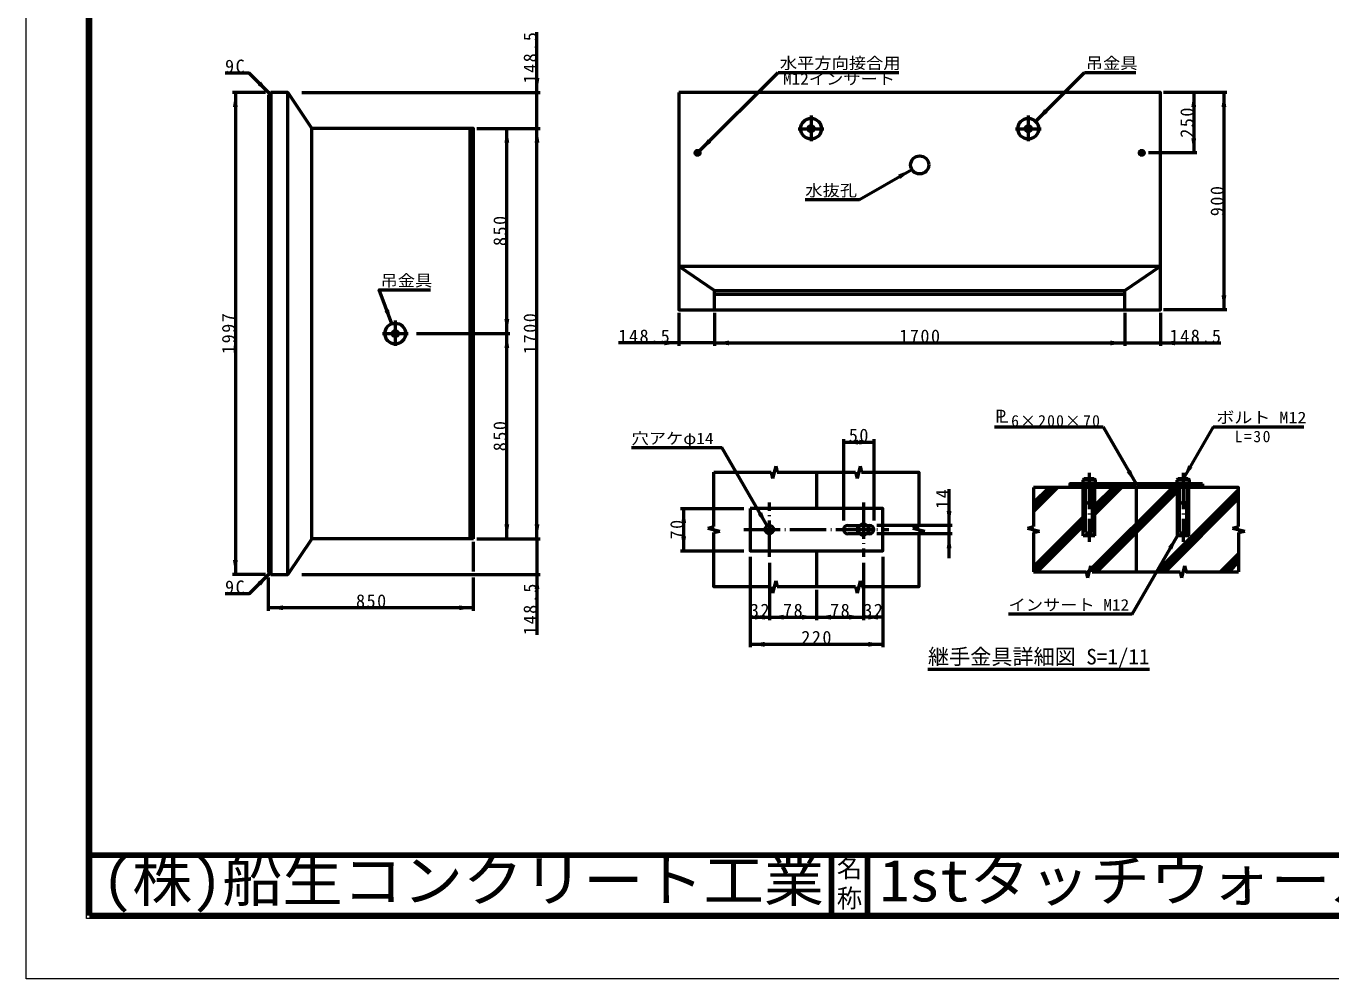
# Model space of a CAD drawing. Units: millimetres, scale not verified, with parts at other scales. Extents: x -2102 to 2102, y -1485 to 1485.
# Drawn here: x -2102 to 61, y -1485 to 94 of the extents above; entities that cross this region are included whole.
import ezdxf
from ezdxf.enums import TextEntityAlignment as Align

# ---------------------------------------------------------------- set-up
doc = ezdxf.new("R2010")
doc.units = ezdxf.units.MM
doc.header["$LTSCALE"] = 5
doc.linetypes.add('DASHED', pattern=[7.5, 6, -1.5])
doc.linetypes.add('LONG_DASHED_DOTTED', pattern=[15.25, 12, -1.5, 0.25, -1.5])
doc.layers.add('0-0_V-nasSTD', color=7, linetype='Continuous', lineweight=50)
doc.layers.add('0-1_0', color=7, linetype='Continuous', lineweight=100)
doc.styles.add('ＭＳ ゴシック', font='')
doc.styles.get('ＭＳ ゴシック').set_extended_font_data('MS Gothic')

msp = doc.modelspace()

# ---------------------------------------------------------------- linework, layer by layer
at = {"layer": '0-0_V-nasSTD', "lineweight": 100}
for p, q in [((-1997.5, 1380), (-1997.5, -1380)), ((-767.5, -1280), (-767.5, -1380)), ((-707.5, -1280), (-707.5, -1380)), ((-1997.5, -1380), (1997.5, -1380))]:
    msp.add_line(p, q, dxfattribs=at)
at = {"layer": '0-0_V-nasSTD'}
for p, q in [((-1255.556, -16.283), (-1255.556, 83.717)), ((-986.669, -113.596), (-855.958, 17.114)), ((-855.958, 17.114), (-655.958, 17.114)), ((-428.994, -64.121), (-347.758, 17.114)), ((-347.758, 17.114), (-262.758, 17.114)), ((-1705.556, -16.283), (-1760.556, -16.283)), ((-1755.556, -16.283), (-1755.556, -815.083)), ((-1696.956, -16.283), (-1700.556, -19.883)), ((-1700.556, -19.883), (-1700.556, -811.483)), ((-1696.956, -16.283), (-1696.956, -815.083)), ((-1668.556, -16.283), (-1628.556, -75.683)), ((-1645.556, -16.283), (-1250.556, -16.283)), ((-1255.556, -75.683), (-1255.556, -16.283)), ((-111.756, -16.283), (-216.756, -16.283)), ((-166.756, -16.283), (-166.756, -116.283)), ((-116.756, -16.283), (-116.756, -376.283)), ((-1366.556, -755.683), (-1366.556, -75.683)), ((-1355.556, -75.683), (-1250.556, -75.683)), ((-1305.556, -415.683), (-1305.556, -75.683)), ((-1255.556, -755.683), (-1255.556, -75.683)), ((-161.756, -116.283), (-241.756, -116.283)), ((-720.749, -193.783), (-634.146, -143.783)), ((-810.749, -193.783), (-720.749, -193.783)), ((-1020.556, -304.283), (-221.756, -304.283)), ((-1020.556, -304.283), (-961.156, -344.283)), ((-281.156, -344.283), (-221.756, -304.283)), ((-961.156, -344.283), (-281.156, -344.283)), ((-961.156, -376.283), (-961.156, -344.283)), ((-281.156, -376.283), (-281.156, -344.283)), ((-961.156, -350.283), (-281.156, -350.283)), ((-1020.556, -381.283), (-1020.556, -436.283)), ((-961.156, -381.283), (-961.156, -436.283)), ((-281.156, -381.283), (-281.156, -436.283)), ((-221.756, -381.283), (-221.756, -436.283)), ((-111.756, -376.283), (-216.756, -376.283)), ((-1455.556, -415.683), (-1300.556, -415.683)), ((-1305.556, -755.683), (-1305.556, -415.683)), ((-1020.556, -431.283), (-1120.556, -431.283)), ((-961.156, -431.283), (-1020.556, -431.283)), ((-221.756, -431.283), (-121.756, -431.283)), ((-496.999, -570.015), (-316.999, -570.015)), ((-316.999, -570.015), (-262.381, -664.618)), ((-134.381, -570.015), (-184.381, -656.618)), ((-134.381, -570.015), (15.619, -570.015)), ((-1098.881, -604.652), (-948.881, -604.652)), ((-873.881, -734.555), (-948.881, -604.652)), ((-747.381, -590.618), (-747.381, -725.618)), ((-747.381, -595.618), (-697.381, -595.618)), ((-697.381, -590.618), (-697.381, -725.618)), ((-962.381, -645.618), (-867.381, -645.618)), ((-962.381, -735.618), (-962.381, -645.618)), ((-867.381, -645.618), (-864.881, -655.618)), ((-859.881, -635.618), (-864.881, -655.618)), ((-859.881, -635.618), (-857.381, -645.618)), ((-857.381, -645.618), (-727.381, -645.618)), ((-792.381, -645.618), (-792.381, -705.618)), ((-727.381, -645.618), (-724.881, -655.618)), ((-719.881, -635.618), (-724.881, -655.618)), ((-719.881, -635.618), (-717.381, -645.618)), ((-371.321, -670.618), (-365.321, -664.618)), ((-364.25, -670.618), (-358.25, -664.618)), ((-357.179, -670.618), (-351.179, -664.618)), ((-348.881, -656.618), (-350.881, -658.618)), ((-329.881, -658.618), (-350.881, -658.618)), ((-350.108, -670.618), (-346.381, -666.89)), ((-331.881, -656.618), (-348.881, -656.618)), ((-346.381, -694.618), (-346.381, -664.618)), ((-329.966, -664.618), (-334.381, -669.032)), ((-334.381, -664.618), (-334.381, -694.618)), ((-331.881, -656.618), (-329.881, -658.618)), ((-328.895, -670.618), (-322.895, -664.618)), ((-321.824, -670.618), (-315.824, -664.618)), ((-314.753, -670.618), (-308.753, -664.618)), ((-307.682, -670.618), (-301.682, -664.618)), ((-300.611, -670.618), (-294.611, -664.618)), ((-293.54, -670.618), (-287.54, -664.618)), ((-286.469, -670.618), (-280.469, -664.618)), ((-279.397, -670.618), (-273.397, -664.618)), ((-272.326, -670.618), (-266.326, -664.618)), ((-265.255, -670.618), (-262.381, -667.743)), ((-259.255, -664.618), (-262.381, -667.743)), ((-258.184, -670.618), (-252.184, -664.618)), ((-251.113, -670.618), (-245.113, -664.618)), ((-244.042, -670.618), (-238.042, -664.618)), ((-236.971, -670.618), (-230.971, -664.618)), ((-229.9, -670.618), (-223.9, -664.618)), ((-222.829, -670.618), (-216.829, -664.618)), ((-215.758, -670.618), (-209.758, -664.618)), ((-208.687, -670.618), (-202.687, -664.618)), ((-201.616, -670.618), (-195.616, -664.618)), ((-192.881, -656.618), (-194.881, -658.618)), ((-173.881, -658.618), (-194.881, -658.618)), ((-194.545, -670.618), (-190.381, -666.454)), ((-175.881, -656.618), (-192.881, -656.618)), ((-190.381, -694.618), (-190.381, -664.618)), ((-174.402, -664.618), (-178.381, -668.596)), ((-178.381, -664.618), (-178.381, -694.618)), ((-175.881, -656.618), (-173.881, -658.618)), ((-173.331, -670.618), (-167.331, -664.618)), ((-166.26, -670.618), (-160.26, -664.618)), ((-159.189, -670.618), (-153.189, -664.618)), ((-152.381, -664.618), (-152.381, -670.618)), ((-572.381, -733.618), (-572.381, -673.618)), ((-432.381, -670.618), (-432.381, -735.618)), ((-406.677, -670.618), (-432.381, -696.322)), ((-399.606, -670.618), (-432.381, -703.393)), ((-392.535, -670.618), (-432.381, -710.464)), ((-349.881, -750.618), (-349.881, -670.618)), ((-201.616, -670.618), (-336.628, -805.63)), ((-194.545, -670.618), (-334.545, -810.618)), ((-330.881, -750.618), (-330.881, -670.618)), ((-300.611, -670.618), (-330.881, -700.888)), ((-293.54, -670.618), (-330.881, -707.959)), ((-286.469, -670.618), (-330.881, -715.03)), ((-327.474, -810.618), (-193.881, -677.025)), ((-262.381, -670.618), (-262.381, -810.618)), ((-228.479, -810.618), (-92.381, -674.52)), ((-221.408, -810.618), (-92.381, -681.591)), ((-214.336, -810.618), (-92.381, -688.662)), ((-193.881, -750.618), (-193.881, -670.618)), ((-174.881, -750.618), (-174.881, -670.618)), ((-1017.381, -705.618), (-912.381, -705.618)), ((-1012.381, -775.618), (-1012.381, -705.618)), ((-346.381, -744.618), (-346.381, -694.618)), ((-334.381, -744.618), (-334.381, -694.618)), ((-190.381, -744.618), (-190.381, -694.618)), ((-178.381, -744.618), (-178.381, -694.618)), ((-740.381, -733.618), (-720.443, -733.618)), ((-708.318, -733.618), (-704.381, -733.618)), ((-567.381, -733.618), (-692.381, -733.618)), ((-572.381, -747.618), (-572.381, -733.618)), ((-370.611, -740.618), (-349.881, -719.888)), ((-363.54, -740.618), (-349.881, -726.959)), ((-356.469, -740.618), (-349.881, -734.03)), ((-1628.556, -755.683), (-1668.556, -815.083)), ((-1355.556, -755.683), (-1250.556, -755.683)), ((-1255.556, -755.683), (-1255.556, -815.083)), ((-972.381, -738.118), (-962.381, -735.618)), ((-972.381, -738.118), (-952.381, -743.118)), ((-962.381, -745.618), (-952.381, -743.118)), ((-720.443, -747.618), (-740.381, -747.618)), ((-704.381, -747.618), (-708.318, -747.618)), ((-567.381, -747.618), (-692.381, -747.618)), ((-632.381, -738.118), (-622.381, -735.618)), ((-632.381, -738.118), (-612.381, -743.118)), ((-622.381, -745.618), (-612.381, -743.118)), ((-572.381, -787.618), (-572.381, -747.618)), ((-442.381, -738.118), (-432.381, -735.618)), ((-442.381, -738.118), (-422.381, -743.118)), ((-370.611, -740.618), (-432.381, -802.388)), ((-363.54, -740.618), (-432.381, -809.459)), ((-432.381, -745.618), (-422.381, -743.118)), ((-432.112, -745.55), (-432.381, -745.819)), ((-432.381, -745.618), (-432.381, -810.618)), ((-356.469, -740.618), (-426.469, -810.618)), ((-330.881, -750.618), (-349.881, -750.618)), ((-268.881, -880.521), (-193.881, -750.618)), ((-174.881, -750.618), (-193.881, -750.618)), ((-102.381, -738.118), (-92.381, -735.618)), ((-102.381, -738.118), (-82.381, -743.118)), ((-92.381, -745.618), (-82.381, -743.118)), ((-92.381, -745.618), (-92.381, -810.618)), ((-83.469, -743.39), (-83.034, -742.954)), ((-1360.556, -810.083), (-1360.556, -760.683)), ((-1017.381, -775.618), (-912.381, -775.618)), ((-792.381, -775.618), (-792.381, -835.618)), ((-902.381, -785.618), (-902.381, -935.618)), ((-870.381, -795.618), (-870.381, -890.618)), ((-714.381, -795.618), (-714.381, -890.618)), ((-682.381, -785.618), (-682.381, -935.618)), ((-122.413, -810.618), (-92.381, -780.586)), ((-115.342, -810.618), (-92.381, -787.657)), ((-108.27, -810.618), (-92.381, -794.728)), ((-1705.556, -815.083), (-1760.556, -815.083)), ((-1700.556, -811.483), (-1696.956, -815.083)), ((-1700.556, -875.083), (-1700.556, -820.083)), ((-1645.556, -815.083), (-1250.556, -815.083)), ((-1360.556, -875.083), (-1360.556, -820.083)), ((-1255.556, -815.083), (-1255.556, -915.083)), ((-432.381, -810.618), (-345.381, -810.618)), ((-345.381, -810.618), (-342.881, -820.618)), ((-344.628, -813.63), (-339.969, -808.971)), ((-337.881, -800.618), (-342.881, -820.618)), ((-337.881, -800.618), (-335.381, -810.618)), ((-335.381, -810.618), (-189.381, -810.618)), ((-189.381, -810.618), (-186.881, -820.618)), ((-181.881, -800.618), (-186.881, -820.618)), ((-867.381, -835.618), (-864.881, -845.618)), ((-859.881, -825.618), (-864.881, -845.618)), ((-859.881, -825.618), (-857.381, -835.618)), ((-727.381, -835.618), (-857.381, -835.618)), ((-792.381, -840.618), (-792.381, -890.618)), ((-727.381, -835.618), (-724.881, -845.618)), ((-719.881, -825.618), (-724.881, -845.618)), ((-719.881, -825.618), (-717.381, -835.618)), ((-1360.556, -870.083), (-1700.556, -870.083)), ((-902.381, -885.618), (-870.381, -885.618)), ((-870.381, -885.618), (-792.381, -885.618)), ((-792.381, -885.618), (-714.381, -885.618)), ((-682.381, -885.618), (-714.381, -885.618)), ((-268.881, -880.521), (-473.881, -880.521)), ((-902.381, -930.618), (-682.381, -930.618)), ((-607.38, -971.645), (-239.88, -971.645))]:
    msp.add_line(p, q, dxfattribs=at)
at = {"layer": '0-0_V-nasSTD', "linetype": 'LONG_DASHED_DOTTED'}
for p, q in [((-801.156, -54.483), (-801.156, -96.883)), ((-441.156, -54.483), (-441.156, -96.883)), ((-822.356, -76.283), (-779.956, -76.283)), ((-462.356, -76.283), (-419.956, -76.283)), ((-995.356, -116.283), (-983.356, -116.283)), ((-989.356, -122.283), (-989.356, -110.283)), ((-258.956, -116.283), (-246.956, -116.283)), ((-252.956, -122.283), (-252.956, -110.283)), ((-1490.556, -393.883), (-1490.556, -436.283)), ((-1511.756, -415.683), (-1469.356, -415.683)), ((-340.381, -646.618), (-340.381, -760.618)), ((-184.381, -646.618), (-184.381, -760.618)), ((-870.381, -785.618), (-870.381, -695.618)), ((-714.381, -695.618), (-714.381, -785.618)), ((-912.381, -740.618), (-672.381, -740.618))]:
    msp.add_line(p, q, dxfattribs=at)
at = {"layer": '0-0_V-nasSTD', "linetype": 'DASHED'}
for p, q in [((-720.443, -733.618), (-708.318, -733.618)), ((-708.318, -747.618), (-720.443, -747.618))]:
    msp.add_line(p, q, dxfattribs=at)
at = {"layer": '0-0_V-nasSTD', "lineweight": 18}
for points in [[(-2102.5, -1485), (-2102.5, 1485), (2102.5, 1485), (2102.5, -1485)], [(-2002.5, -1385), (-2002.5, 1385), (2002.5, 1385), (2002.5, -1385)]]:
    msp.add_lwpolyline(points, close=True, dxfattribs=at)
at = {"layer": '0-0_V-nasSTD'}
for points in [[(-1698.756, -18.083), (-1732.697, 15.858), (-1772.697, 15.858)], [(-1696.956, -815.083), (-1668.556, -815.083), (-1668.556, -16.283), (-1696.956, -16.283)], [(-1360.556, -755.683), (-1360.556, -75.683), (-1628.556, -75.683)], [(-1360.556, -755.683), (-1628.556, -755.683), (-1628.556, -75.683)], [(-1496.439, -399.521), (-1516.96, -343.139), (-1431.96, -343.139)], [(-961.156, -431.283), (-281.156, -431.283), (-221.756, -431.283)], [(-717.381, -645.618), (-622.381, -645.618), (-622.381, -735.618)], [(-152.381, -664.618), (-372.381, -664.618), (-372.381, -670.618)], [(-350.881, -658.618), (-350.881, -664.618), (-329.881, -664.618), (-329.881, -658.618)], [(-194.881, -658.618), (-194.881, -664.618), (-173.881, -664.618), (-173.881, -658.618)], [(-92.381, -735.618), (-92.381, -670.618), (-432.381, -670.618)], [(-723.474, -735.368), (-714.381, -730.118), (-705.287, -735.368), (-705.287, -745.868)], [(-705.287, -745.868), (-714.381, -751.118), (-723.474, -745.868), (-723.474, -735.368)], [(-867.381, -835.618), (-962.381, -835.618), (-962.381, -745.618)], [(-622.381, -745.618), (-622.381, -835.618), (-717.381, -835.618)], [(-1698.756, -813.283), (-1732.697, -847.224), (-1772.697, -847.224)], [(-181.881, -800.618), (-179.381, -810.618), (-92.381, -810.618)]]:
    msp.add_lwpolyline(points, dxfattribs=at)
for points in [[(-1020.556, -16.283), (-1020.556, -376.283), (-221.756, -376.283), (-221.756, -16.283)], [(-902.381, -705.618), (-902.381, -775.618), (-682.381, -775.618), (-682.381, -705.618)]]:
    msp.add_lwpolyline(points, close=True, dxfattribs=at)
for centre, radius in [((-801.156, -76.283), 17.2), ((-441.156, -76.283), 17.2), ((-801.156, -76.283), 5), ((-441.156, -76.283), 5), ((-989.356, -116.283), 3.8), ((-989.356, -116.283), 2.4), ((-989.356, -116.283), 2), ((-621.156, -136.283), 15), ((-252.956, -116.283), 3.8), ((-252.956, -116.283), 2.4), ((-252.956, -116.283), 2), ((-1490.556, -415.683), 17.2), ((-1490.556, -415.683), 5), ((-870.381, -740.618), 7), ((-714.381, -740.618), 8.5)]:
    msp.add_circle(centre, radius, dxfattribs=at)
for centre, radius, start, end in [((-340.381, -685.18), 28.562, 68.4314, 111.5686), ((-184.381, -685.18), 28.562, 68.4314, 111.5686), ((-340.381, -686.618), 10, 233.1301, 306.8699), ((-184.381, -686.618), 10, 233.1301, 306.8699), ((-740.381, -740.618), 7, 90, 270), ((-704.381, -740.618), 7, 270, 90), ((-340.381, -736.618), 10, 233.1301, 306.8699), ((-184.381, -736.618), 10, 233.1301, 306.8699)]:
    msp.add_arc(centre, radius, start, end, dxfattribs=at)
for points in [[(-1715.727, -1.113), (-1712.898, 1.716), (-1698.756, -18.083)], [(-1259.556, 7.717), (-1255.556, -16.283), (-1255.556, 7.717)], [(-1255.556, -16.283), (-1255.556, 7.717), (-1251.556, 7.717)], [(-1759.556, -40.283), (-1755.556, -40.283), (-1755.556, -16.283)], [(-1755.556, -40.283), (-1755.556, -16.283), (-1751.556, -40.283)], [(-1718.555, -3.941), (-1715.727, -1.113), (-1698.756, -18.083)], [(-170.756, -40.283), (-166.756, -40.283), (-166.756, -16.283)], [(-166.756, -40.283), (-166.756, -16.283), (-162.756, -40.283)], [(-120.756, -40.283), (-116.756, -40.283), (-116.756, -16.283)], [(-116.756, -40.283), (-116.756, -16.283), (-112.756, -40.283)], [(-428.994, -64.121), (-414.852, -44.322), (-412.023, -47.151)], [(-428.994, -64.121), (-412.023, -47.151), (-409.195, -49.979)], [(-1309.556, -99.683), (-1305.556, -99.683), (-1305.556, -75.683)], [(-1305.556, -99.683), (-1305.556, -75.683), (-1301.556, -99.683)], [(-1259.556, -99.683), (-1255.556, -99.683), (-1255.556, -75.683)], [(-1255.556, -99.683), (-1255.556, -75.683), (-1251.556, -99.683)], [(-986.669, -113.596), (-972.527, -93.797), (-969.698, -96.626)], [(-986.669, -113.596), (-969.698, -96.626), (-966.87, -99.454)], [(-170.756, -92.283), (-166.756, -116.283), (-166.756, -92.283)], [(-166.756, -116.283), (-166.756, -92.283), (-162.756, -92.283)], [(-656.931, -152.319), (-654.931, -155.783), (-634.146, -143.783)], [(-654.931, -155.783), (-652.931, -159.247), (-634.146, -143.783)], [(-120.756, -352.283), (-116.756, -376.283), (-116.756, -352.283)], [(-116.756, -376.283), (-116.756, -352.283), (-112.756, -352.283)], [(-1508.406, -378.336), (-1504.647, -376.968), (-1496.439, -399.521)], [(-1504.647, -376.968), (-1500.888, -375.6), (-1496.439, -399.521)], [(-1309.556, -391.683), (-1305.556, -415.683), (-1305.556, -391.683)], [(-1305.556, -415.683), (-1305.556, -391.683), (-1301.556, -391.683)], [(-1309.556, -439.683), (-1305.556, -439.683), (-1305.556, -415.683)], [(-1305.556, -439.683), (-1305.556, -415.683), (-1301.556, -439.683)], [(-1044.556, -431.283), (-1044.556, -427.283), (-1020.556, -431.283)], [(-1044.556, -435.283), (-1044.556, -431.283), (-1020.556, -431.283)], [(-961.156, -431.283), (-937.156, -431.283), (-937.156, -427.283)], [(-961.156, -431.283), (-937.156, -435.283), (-937.156, -431.283)], [(-305.156, -431.283), (-305.156, -427.283), (-281.156, -431.283)], [(-305.156, -435.283), (-305.156, -431.283), (-281.156, -431.283)], [(-221.756, -431.283), (-197.756, -431.283), (-197.756, -427.283)], [(-221.756, -431.283), (-197.756, -435.283), (-197.756, -431.283)], [(-747.381, -595.618), (-723.381, -595.618), (-723.381, -591.618)], [(-747.381, -595.618), (-723.381, -599.618), (-723.381, -595.618)], [(-721.381, -595.618), (-721.381, -591.618), (-697.381, -595.618)], [(-721.381, -599.618), (-721.381, -595.618), (-697.381, -595.618)], [(-277.845, -645.833), (-274.381, -643.833), (-262.381, -664.618)], [(-274.381, -643.833), (-270.916, -641.833), (-262.381, -664.618)], [(-184.381, -656.618), (-175.845, -633.833), (-172.381, -635.833)], [(-184.381, -656.618), (-172.381, -635.833), (-168.916, -637.833)], [(-1016.381, -729.618), (-1012.381, -729.618), (-1012.381, -705.618)], [(-1012.381, -729.618), (-1012.381, -705.618), (-1008.381, -729.618)], [(-889.345, -715.771), (-885.881, -713.771), (-873.881, -734.555)], [(-885.881, -713.771), (-882.416, -711.771), (-873.881, -734.555)], [(-576.381, -709.618), (-572.381, -733.618), (-572.381, -709.618)], [(-572.381, -733.618), (-572.381, -709.618), (-568.381, -709.618)], [(-1309.556, -731.683), (-1305.556, -755.683), (-1305.556, -731.683)], [(-1305.556, -755.683), (-1305.556, -731.683), (-1301.556, -731.683)], [(-1259.556, -731.683), (-1255.556, -755.683), (-1255.556, -731.683)], [(-1255.556, -755.683), (-1255.556, -731.683), (-1251.556, -731.683)], [(-1016.381, -751.618), (-1012.381, -775.618), (-1012.381, -751.618)], [(-1012.381, -775.618), (-1012.381, -751.618), (-1008.381, -751.618)], [(-576.381, -771.618), (-572.381, -771.618), (-572.381, -747.618)], [(-572.381, -771.618), (-572.381, -747.618), (-568.381, -771.618)], [(-209.345, -769.402), (-205.881, -771.402), (-193.881, -750.618)], [(-205.881, -771.402), (-202.416, -773.402), (-193.881, -750.618)], [(-1759.556, -791.083), (-1755.556, -815.083), (-1755.556, -791.083)], [(-1755.556, -815.083), (-1755.556, -791.083), (-1751.556, -791.083)], [(-1718.555, -827.426), (-1715.727, -830.254), (-1698.756, -813.283)], [(-1715.727, -830.254), (-1712.898, -833.082), (-1698.756, -813.283)], [(-1259.556, -839.083), (-1255.556, -839.083), (-1255.556, -815.083)], [(-1255.556, -839.083), (-1255.556, -815.083), (-1251.556, -839.083)], [(-1700.556, -870.083), (-1676.556, -870.083), (-1676.556, -866.083)], [(-1700.556, -870.083), (-1676.556, -874.083), (-1676.556, -870.083)], [(-1384.556, -870.083), (-1384.556, -866.083), (-1360.556, -870.083)], [(-1384.556, -874.083), (-1384.556, -870.083), (-1360.556, -870.083)], [(-902.381, -885.618), (-878.381, -885.618), (-878.381, -881.618)], [(-902.381, -885.618), (-878.381, -889.618), (-878.381, -885.618)], [(-894.381, -885.618), (-894.381, -881.618), (-870.381, -885.618)], [(-894.381, -889.618), (-894.381, -885.618), (-870.381, -885.618)], [(-870.381, -885.618), (-846.381, -885.618), (-846.381, -881.618)], [(-870.381, -885.618), (-846.381, -889.618), (-846.381, -885.618)], [(-816.381, -885.618), (-816.381, -881.618), (-792.381, -885.618)], [(-816.381, -889.618), (-816.381, -885.618), (-792.381, -885.618)], [(-792.381, -885.618), (-768.381, -885.618), (-768.381, -881.618)], [(-792.381, -885.618), (-768.381, -889.618), (-768.381, -885.618)], [(-738.381, -885.618), (-738.381, -881.618), (-714.381, -885.618)], [(-738.381, -889.618), (-738.381, -885.618), (-714.381, -885.618)], [(-714.381, -885.618), (-690.381, -885.618), (-690.381, -881.618)], [(-714.381, -885.618), (-690.381, -889.618), (-690.381, -885.618)], [(-706.381, -885.618), (-706.381, -881.618), (-682.381, -885.618)], [(-706.381, -889.618), (-706.381, -885.618), (-682.381, -885.618)], [(-902.381, -930.618), (-878.381, -930.618), (-878.381, -926.618)], [(-706.381, -930.618), (-706.381, -926.618), (-682.381, -930.618)], [(-902.381, -930.618), (-878.381, -934.618), (-878.381, -930.618)], [(-706.381, -934.618), (-706.381, -930.618), (-682.381, -930.618)]]:
    msp.add_solid(points, dxfattribs=at)
at = {"layer": '0-1_0'}
msp.add_line((-1997.5, -1280), (1997.5, -1280), dxfattribs=at)

# ---------------------------------------------------------------- texts
at = {"layer": '0-0_V-nasSTD', "style": 'ＭＳ ゴシック'}
for s, height, width, p in [('水平方向接合用', 19.06, 1.1, (-852.958, 17.114)), ('吊金具', 19.06, 1.1, (-345.758, 17.114)), ('M12インサート', 19.06, 1.1, (-847.708, -8.886)), ('水抜孔', 19.06, 1.1, (-810.749, -193.783)), ('吊金具', 19.06, 1.1, (-1514.96, -343.139)), ('Ｐ', 21.63, 0.9, (-500.122, -570.015)), ('Ｌ', 21.63, 0.9, (-495.499, -570.015)), ('ボルト M12', 19.06, 1.15, (-129.381, -570.015)), ('穴アケφ14', 19.06, 1.1, (-1098.881, -604.652)), ('インサート M12', 19.06, 1.1, (-473.881, -880.521)), ('(株)船生コンクリート工業', 69.65, 1.05, (-1976.5, -1377.45)), ('1stタッチウォール標準型', 69.65, 1.05, (-687.75, -1377.53))]:
    msp.add_text(s, height=height, dxfattribs=dict(at, width=width)).set_placement(p, align=Align.BOTTOM_LEFT)
for s, height, p in [('継手金具詳細図 S=1/11', 25.66, (-607.38, -971.645)), ('名', 30.79, (-758.518, -1326.001)), ('称', 30.79, (-758.524, -1375.99))]:
    msp.add_text(s, height=height, dxfattribs=at).set_placement(p, align=Align.BOTTOM_LEFT)
at = {"layer": '0-0_V-nasSTD', "char_height": 21.99, "attachment_point": 7, "rotation": 90, "style": 'ＭＳ ゴシック'}
for s, insert in [('\\T1.17;148.5', (-1255.556, -1.283)), ('\\T1.17;250', (-166.756, -91.283)), ('\\T1.17;900', (-116.756, -221.283)), ('\\T1.17;850', (-1305.556, -270.683)), ('\\T1.17;1997', (-1755.556, -449.433)), ('\\T1.17;1700', (-1255.556, -449.433)), ('\\T1.17;850', (-1305.556, -610.683)), ('\\T1.17;14', (-572.381, -706.118)), ('\\T1.17;70', (-1012.381, -756.868)), ('\\T1.17;148.5', (-1255.556, -915.083))]:
    msp.add_mtext(s, dxfattribs=dict(at, insert=insert))
at = {"layer": '0-0_V-nasSTD', "attachment_point": 7, "style": 'ＭＳ ゴシック'}
for s, insert, char_height in [('\\T1.17;9C', (-1772.697, 15.858), 21.99), ('\\T1.17;148.5', (-1120.556, -431.283), 21.99), ('\\T1.17;1700', (-654.906, -431.283), 21.99), ('\\T1.17;148.5', (-206.756, -431.283), 21.99), ('\\T1.15;6×200×70', (-469.499, -570.015), 19.06), ('\\T1.17;50', (-738.631, -595.618), 21.99), ('\\T1.19;L=30', (-98.911, -596.015), 19.06), ('\\T1.17;9C', (-1772.697, -847.224), 21.99), ('\\T1.17;850', (-1555.556, -870.083), 21.99), ('\\T1.17;32', (-902.631, -885.618), 21.99), ('\\T1.17;78', (-847.631, -885.618), 21.99), ('\\T1.17;78', (-769.631, -885.618), 21.99), ('\\T1.17;32', (-714.631, -885.618), 21.99), ('\\T1.17;220', (-817.381, -930.618), 21.99)]:
    msp.add_mtext(s, dxfattribs=dict(at, insert=insert, char_height=char_height))

doc.saveas('drawing.dxf')
